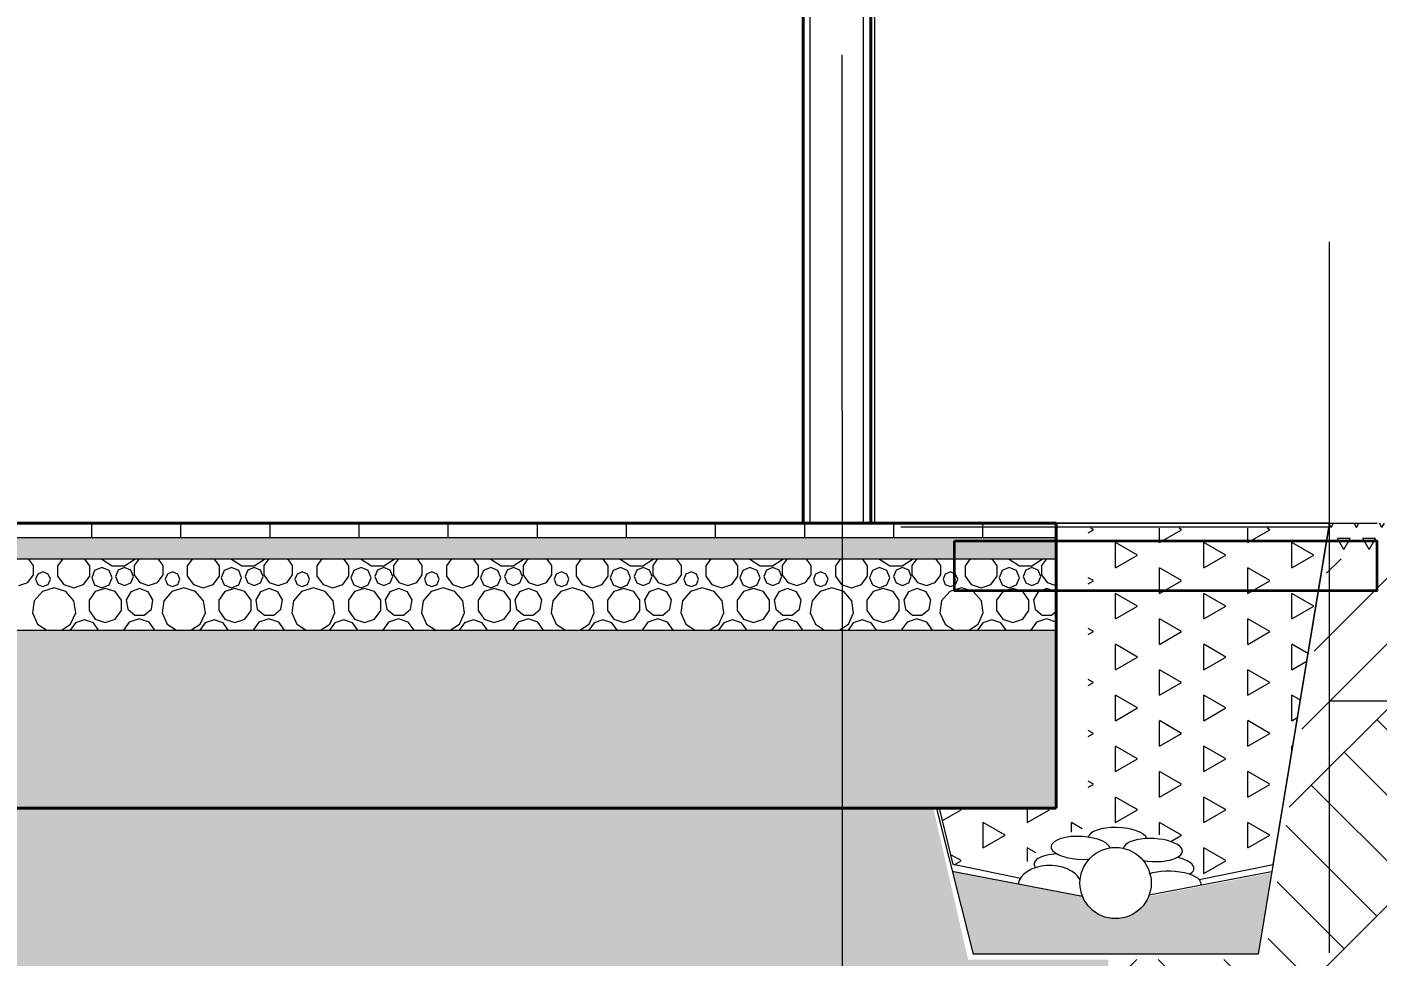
# Model space of a CAD drawing. Header units: millimetres. Extents: x 34668 to 196414, y -30276 to 15801.
# Drawn here: x 184830 to 188618, y -27691 to -25083 of the extents above; entities that cross this region are included whole.
import ezdxf
from ezdxf.enums import TextEntityAlignment as Align

# ---------------------------------------------------------------- set-up
doc = ezdxf.new("R2010")
doc.units = ezdxf.units.MM
doc.header["$MEASUREMENT"] = 0
doc.linetypes.add('Double Dashed copy', pattern=[3020, 2500, -200, 120, -200])
doc.linetypes.add('Штрихштриховая', pattern=[10936.110735, 5291.666508, -2116.666555, 1411.111116, -2116.666555])
for name, color, linetype in [('колонны', 7, 'Continuous'), ('оси', 7, 'Continuous'), ('перекрытие', 7, 'Continuous'), ('подп стены Инжзащита', 7, 'Continuous'), ('стены наруж', 7, 'Continuous')]:
    doc.layers.add(name, color=color, linetype=linetype)
for name, color, linetype, lineweight in [('колонны_Ном._пера__96', 7, 'Continuous', 13), ('оси_Ном._пера__96', 7, 'Continuous', 13), ('оси_Ном._пера__97', 7, 'Continuous', 20), ('перекрытие_Ном._пера__94', 252, 'Continuous', 13), ('перекрытие_Ном._пера__97', 7, 'Continuous', 20), ('перекрытие_Ном._пера__99', 7, 'Continuous', 40), ('подп стены Инжзащита_Ном._пера__96', 7, 'Continuous', 13), ('подп стены Инжзащита_Ном._пера__97', 7, 'Continuous', 20), ('стены наруж_Ном._пера__96', 7, 'Continuous', 13), ('стены наруж_Ном._пера__99', 7, 'Continuous', 40), ('штриховка_Ном._пера__98', 7, 'Continuous', 35)]:
    doc.layers.add(name, color=color, linetype=linetype, lineweight=lineweight)
doc.styles.add('СГЕНЕРИР_СТИЛЬ_1', font='gost_2_304-81_type.ttf')
pattern_1 = [(90, (930903.16, 192068.54), (123.73335, 71.4375), [71.4375, -71.4375]), (30, (930903.16, 192068.54), (-123.733365, 71.437474), [71.4375, -71.4375]), (150, (930965.03, 192104.26), (-1.5e-05, 142.874974), [71.4375, -71.4375])]
pattern_2 = [(45, (115262.05, -26475.72), (-275.7716, 275.7716), []), (45, (115170.1, -26383.8), (-551.543, 551.543), []), (45, (115078.2, -26291.9), (-551.543, 551.543), []), (135, (114986.27, -26199.95), (91.92388, 91.92388), [390, -390])]

# ---------------------------------------------------------------- blocks, each defined once
blk = doc.blocks.new('Элемент разреза_99_1', base_point=(115262, -26475.7))
at = {"layer": 'колонны_Ном._пера__96', "linetype": 'Continuous'}
for q in [(187197.7, -22875.7), (187207.7, -26475.7)]:
    blk.add_line((187207.7, -22875.7), q, dxfattribs=at)
blk = doc.blocks.new('Элемент разреза_100_1', base_point=(115262, -26475.7))
at = {"layer": 'подп стены Инжзащита_Ном._пера__96', "linetype": 'Continuous'}
for p, q in [((187207.7, -23475.7), (188986.8, -23475.7)), ((187717.7, -26475.7), (188618.4, -26475.7))]:
    blk.add_line(p, q, dxfattribs=at)
blk = doc.blocks.new('Элемент разреза_109_1', base_point=(115262, -26475.7))
at = {"layer": 'стены наруж_Ном._пера__96', "linetype": 'Continuous'}
for p, q in [((187027.7, -26475.7), (187027.7, -22645.7)), ((187027.7, -26475.7), (187027.7, -22645.7)), ((187177.7, -26475.7), (187177.7, -22645.7)), ((187177.7, -26475.7), (187177.7, -22645.7))]:
    blk.add_line(p, q, dxfattribs=at)
at = {"layer": 'стены наруж_Ном._пера__99', "linetype": 'Continuous'}
for p, q in [((187007.7, -26475.7), (187007.7, -22645.7)), ((187007.7, -22645.7), (187027.7, -22645.7)), ((187027.7, -22645.7), (187081.2, -22645.7)), ((187081.2, -22651.6), (187081.2, -22645.7)), ((187154.2, -22645.7), (187177.7, -22645.7)), ((187154.2, -22651.6), (187154.2, -22645.7)), ((187177.7, -22645.7), (187197.7, -22645.7)), ((187197.7, -26475.7), (187197.7, -22645.7)), ((187081.2, -22651.6), (187108.4, -22651.6)), ((187113.3, -22653.7), (187108.4, -22651.6)), ((187115.4, -22658.6), (187113.3, -22653.7)), ((187115.4, -22770.8), (187115.4, -22658.6)), ((187120.1, -22658.6), (187122.1, -22653.7)), ((187120.1, -22770.8), (187120.1, -22658.6)), ((187122.1, -22653.7), (187127.1, -22651.6)), ((187127.1, -22651.6), (187154.2, -22651.6)), ((187081.2, -22784.7), (187081.2, -22777.8)), ((187081.2, -22777.8), (187108.4, -22777.8)), ((187081.2, -22784.7), (187154.2, -22784.7)), ((187108.4, -22777.8), (187113.3, -22775.8)), ((187113.3, -22775.8), (187115.4, -22770.8)), ((187122.1, -22775.8), (187120.1, -22770.8)), ((187127.1, -22777.8), (187122.1, -22775.8)), ((187127.1, -22777.8), (187154.2, -22777.8)), ((187154.2, -22784.7), (187154.2, -22777.8)), ((187007.7, -26475.7), (187027.7, -26475.7)), ((187027.7, -26475.7), (187177.7, -26475.7)), ((187177.7, -26475.7), (187197.7, -26475.7))]:
    blk.add_line(p, q, dxfattribs=at)
blk = doc.blocks.new('Элемент разреза_110_1', base_point=(115262, -26475.7))
at = {"layer": 'стены наруж_Ном._пера__96', "linetype": 'Continuous'}
for p, q in [((184607.7, -26475.7), (184607.7, -22645.7)), ((184627.7, -22645.7), (184607.7, -22645.7)), ((184840.5, -22645.7), (184807.7, -22645.7))]:
    blk.add_line(p, q, dxfattribs=at)
blk = doc.blocks.new('Стандартный маркер сетки[17]_1', base_point=(184717.7, -25134.7))
at = {"layer": 'оси_Ном._пера__96', "linetype": 'Штрихштриховая'}
for p, q in [((184717.7, -26134.7), (184717.7, -25134.7)), ((184717.7, -26134.7), (184717.7, -28475.7)), ((184717.7, -28475.7), (184717.7, -29475.7))]:
    blk.add_line(p, q, dxfattribs=at)
blk.add_point((184717.7, -28475.7), dxfattribs=at)
blk.add_point((184717.7, -28475.7), dxfattribs=at)
at = {"layer": 'оси_Ном._пера__97', "linetype": 'Continuous'}
blk.add_circle((184717.7, -29875.7), 400, dxfattribs=at)
at = {"layer": 'оси_Ном._пера__96', "style": 'СГЕНЕРИР_СТИЛЬ_1'}
blk.add_attdef('AC_MarkerText_1', text='', height=350, rotation=360, dxfattribs=at).set_placement((184595.5, -30145.4), align=Align.BOTTOM_LEFT)
blk = doc.blocks.new('Стандартный маркер сетки[18]_1', base_point=(187117.7, -25161.2))
at = {"layer": 'оси_Ном._пера__96', "linetype": 'Штрихштриховая'}
for p, q in [((187117.7, -26161.2), (187117.7, -25161.2)), ((187117.7, -26161.2), (187117.7, -28475.7)), ((187117.7, -28475.7), (187117.7, -29475.7))]:
    blk.add_line(p, q, dxfattribs=at)
blk.add_point((187117.7, -28475.7), dxfattribs=at)
blk.add_point((187117.7, -28475.7), dxfattribs=at)
at = {"layer": 'оси_Ном._пера__97', "linetype": 'Continuous'}
blk.add_circle((187117.7, -29875.7), 400, dxfattribs=at)
at = {"layer": 'оси_Ном._пера__96', "style": 'СГЕНЕРИР_СТИЛЬ_1'}
blk.add_attdef('AC_MarkerText_1', text='', height=350, rotation=360, dxfattribs=at).set_placement((186961.6, -30145.4), align=Align.BOTTOM_LEFT)
blk = doc.blocks.new('*X242', base_point=(115262, -26475.7))
at = {"layer": 'перекрытие_Ном._пера__94', "linetype": 'Continuous'}
for p, q in [((184848.2, -26594.7), (184834.4, -26575.7)), ((184930.5, -26575.7), (184916.2, -26595.4)), ((185006.2, -26595.4), (184991.9, -26575.7)), ((185039.5, -26575.7), (185040.1, -26577)), ((185040.1, -26577), (185069.1, -26595.7)), ((185103.6, -26595.7), (185132.6, -26577)), ((185144.8, -26575.7), (185131, -26594.7)), ((185132.6, -26577), (185133.2, -26575.7)), ((185211.9, -26594.7), (185198.1, -26575.7)), ((185294.2, -26575.7), (185279.9, -26595.4)), ((185369.9, -26595.4), (185355.6, -26575.7)), ((185403.2, -26575.7), (185403.8, -26577)), ((185403.8, -26577), (185432.8, -26595.7)), ((185467.3, -26595.7), (185496.3, -26577)), ((185508.5, -26575.7), (185494.7, -26594.7)), ((185496.3, -26577), (185496.9, -26575.7)), ((185575.6, -26594.7), (185561.8, -26575.7)), ((185657.9, -26575.7), (185643.6, -26595.4)), ((185733.6, -26595.4), (185719.3, -26575.7)), ((185766.9, -26575.7), (185767.5, -26577)), ((185767.5, -26577), (185796.5, -26595.7)), ((185831, -26595.7), (185860, -26577)), ((185872.2, -26575.7), (185858.4, -26594.7)), ((185860, -26577), (185860.6, -26575.7)), ((185939.3, -26594.7), (185925.5, -26575.7)), ((186021.6, -26575.7), (186007.3, -26595.4)), ((186097.3, -26595.4), (186083, -26575.7)), ((186130.6, -26575.7), (186131.2, -26577)), ((186131.2, -26577), (186160.2, -26595.7)), ((186194.7, -26595.7), (186223.7, -26577)), ((186235.9, -26575.7), (186222.1, -26594.7)), ((186223.7, -26577), (186224.3, -26575.7)), ((186303, -26594.7), (186289.2, -26575.7)), ((186385.4, -26575.7), (186371.1, -26595.4)), ((186461, -26595.4), (186446.7, -26575.7)), ((186494.3, -26575.7), (186494.9, -26577)), ((186494.9, -26577), (186523.9, -26595.7)), ((186558.4, -26595.7), (186587.4, -26577)), ((186599.6, -26575.7), (186585.8, -26594.7)), ((186587.4, -26577), (186588, -26575.7)), ((186666.7, -26594.7), (186653, -26575.7)), ((186749.1, -26575.7), (186734.8, -26595.4)), ((186824.8, -26595.4), (186810.5, -26575.7)), ((186858, -26575.7), (186858.6, -26577)), ((186858.6, -26577), (186887.6, -26595.7)), ((186922.1, -26595.7), (186951.1, -26577)), ((186963.3, -26575.7), (186949.5, -26594.7)), ((186951.1, -26577), (186951.7, -26575.7)), ((187030.5, -26594.7), (187016.7, -26575.7)), ((187112.8, -26575.7), (187098.5, -26595.4)), ((187188.5, -26595.4), (187174.2, -26575.7)), ((187221.7, -26575.7), (187222.3, -26577)), ((187222.3, -26577), (187251.3, -26595.7)), ((187285.8, -26595.7), (187314.9, -26577)), ((187327, -26575.7), (187313.2, -26594.7)), ((187314.9, -26577), (187315.4, -26575.7)), ((187394.2, -26594.7), (187380.4, -26575.7)), ((187476.5, -26575.7), (187462.2, -26595.4)), ((187552.2, -26595.4), (187537.9, -26575.7)), ((187585.4, -26575.7), (187586, -26577)), ((187586, -26577), (187615.1, -26595.7)), ((187649.5, -26595.7), (187678.6, -26577)), ((187690.7, -26575.7), (187676.9, -26594.7)), ((187678.6, -26577), (187679.2, -26575.7)), ((184832.8, -26642.3), (184848.2, -26621)), ((184848.2, -26621), (184848.2, -26594.7)), ((184860.5, -26618.7), (184854.4, -26633.3)), ((184875.1, -26612.6), (184860.5, -26618.7)), ((184889.7, -26618.7), (184875.1, -26612.6)), ((184895.8, -26633.3), (184889.7, -26618.7)), ((184916.2, -26595.4), (184916.2, -26624.6)), ((184916.2, -26624.6), (184933.4, -26648.3)), ((184989, -26648.3), (185006.2, -26624.6)), ((185006.2, -26624.6), (185006.2, -26595.4)), ((185020, -26608.9), (185011.7, -26629.1)), ((185040.2, -26600.5), (185020, -26608.9)), ((185060.5, -26608.9), (185040.2, -26600.5)), ((185068.8, -26629.1), (185060.5, -26608.9)), ((185069.1, -26595.7), (185103.6, -26595.7)), ((185086.3, -26607.9), (185079, -26625.6)), ((185079, -26625.6), (185086.3, -26643.3)), ((185104.1, -26600.5), (185086.3, -26607.9)), ((185121.8, -26607.9), (185104.1, -26600.5)), ((185129.1, -26625.6), (185121.8, -26607.9)), ((185121.8, -26643.3), (185129.1, -26625.6)), ((185131, -26594.7), (185131, -26621)), ((185131, -26621), (185146.4, -26642.3)), ((185196.5, -26642.3), (185211.9, -26621)), ((185211.9, -26621), (185211.9, -26594.7)), ((185224.2, -26618.7), (185218.1, -26633.3)), ((185238.8, -26612.6), (185224.2, -26618.7)), ((185253.4, -26618.7), (185238.8, -26612.6)), ((185259.5, -26633.3), (185253.4, -26618.7)), ((185279.9, -26595.4), (185279.9, -26624.6)), ((185279.9, -26624.6), (185297.1, -26648.3)), ((185352.7, -26648.3), (185369.9, -26624.6)), ((185369.9, -26624.6), (185369.9, -26595.4)), ((185383.7, -26608.9), (185375.4, -26629.1)), ((185404, -26600.5), (185383.7, -26608.9)), ((185424.2, -26608.9), (185404, -26600.5)), ((185432.5, -26629.1), (185424.2, -26608.9)), ((185432.8, -26595.7), (185467.3, -26595.7)), ((185450.1, -26607.9), (185442.7, -26625.6)), ((185442.7, -26625.6), (185450.1, -26643.3)), ((185467.8, -26600.5), (185450.1, -26607.9)), ((185485.5, -26607.9), (185467.8, -26600.5)), ((185492.9, -26625.6), (185485.5, -26607.9)), ((185485.5, -26643.3), (185492.9, -26625.6)), ((185494.7, -26594.7), (185494.7, -26621)), ((185494.7, -26621), (185510.1, -26642.3)), ((185560.2, -26642.3), (185575.6, -26621)), ((185575.6, -26621), (185575.6, -26594.7)), ((185587.9, -26618.7), (185581.9, -26633.3)), ((185602.5, -26612.6), (185587.9, -26618.7)), ((185617.2, -26618.7), (185602.5, -26612.6)), ((185623.2, -26633.3), (185617.2, -26618.7)), ((185643.6, -26595.4), (185643.6, -26624.6)), ((185643.6, -26624.6), (185660.8, -26648.3)), ((185716.4, -26648.3), (185733.6, -26624.6)), ((185733.6, -26624.6), (185733.6, -26595.4)), ((185747.4, -26608.9), (185739.1, -26629.1)), ((185767.7, -26600.5), (185747.4, -26608.9)), ((185787.9, -26608.9), (185767.7, -26600.5)), ((185796.3, -26629.1), (185787.9, -26608.9)), ((185796.5, -26595.7), (185831, -26595.7)), ((185813.8, -26607.9), (185806.4, -26625.6)), ((185806.4, -26625.6), (185813.8, -26643.3)), ((185831.5, -26600.5), (185813.8, -26607.9)), ((185849.2, -26607.9), (185831.5, -26600.5)), ((185856.6, -26625.6), (185849.2, -26607.9)), ((185849.2, -26643.3), (185856.6, -26625.6)), ((185858.4, -26594.7), (185858.4, -26621)), ((185858.4, -26621), (185873.9, -26642.3)), ((185923.9, -26642.3), (185939.3, -26621)), ((185939.3, -26621), (185939.3, -26594.7)), ((185951.6, -26618.7), (185945.6, -26633.3)), ((185966.2, -26612.6), (185951.6, -26618.7)), ((185980.9, -26618.7), (185966.2, -26612.6)), ((185986.9, -26633.3), (185980.9, -26618.7)), ((186007.3, -26595.4), (186007.3, -26624.6)), ((186007.3, -26624.6), (186024.5, -26648.3)), ((186080.1, -26648.3), (186097.3, -26624.6)), ((186097.3, -26624.6), (186097.3, -26595.4)), ((186111.2, -26608.9), (186102.8, -26629.1)), ((186131.4, -26600.5), (186111.2, -26608.9)), ((186151.6, -26608.9), (186131.4, -26600.5)), ((186160, -26629.1), (186151.6, -26608.9)), ((186160.2, -26595.7), (186194.7, -26595.7)), ((186177.5, -26607.9), (186170.1, -26625.6)), ((186170.1, -26625.6), (186177.5, -26643.3)), ((186195.2, -26600.5), (186177.5, -26607.9)), ((186212.9, -26607.9), (186195.2, -26600.5)), ((186220.3, -26625.6), (186212.9, -26607.9)), ((186212.9, -26643.3), (186220.3, -26625.6)), ((186222.1, -26594.7), (186222.1, -26621)), ((186222.1, -26621), (186237.6, -26642.3)), ((186287.6, -26642.3), (186303, -26621)), ((186303, -26621), (186303, -26594.7)), ((186315.3, -26618.7), (186309.3, -26633.3)), ((186329.9, -26612.6), (186315.3, -26618.7)), ((186344.6, -26618.7), (186329.9, -26612.6)), ((186350.6, -26633.3), (186344.6, -26618.7)), ((186371.1, -26595.4), (186371.1, -26624.6)), ((186371.1, -26624.6), (186388.2, -26648.3)), ((186443.9, -26648.3), (186461, -26624.6)), ((186461, -26624.6), (186461, -26595.4)), ((186474.9, -26608.9), (186466.5, -26629.1)), ((186495.1, -26600.5), (186474.9, -26608.9)), ((186515.3, -26608.9), (186495.1, -26600.5)), ((186523.7, -26629.1), (186515.3, -26608.9)), ((186523.9, -26595.7), (186558.4, -26595.7)), ((186541.2, -26607.9), (186533.8, -26625.6)), ((186533.8, -26625.6), (186541.2, -26643.3)), ((186558.9, -26600.5), (186541.2, -26607.9)), ((186576.6, -26607.9), (186558.9, -26600.5)), ((186584, -26625.6), (186576.6, -26607.9)), ((186576.6, -26643.3), (186584, -26625.6)), ((186585.8, -26594.7), (186585.8, -26621)), ((186585.8, -26621), (186601.3, -26642.3)), ((186651.3, -26642.3), (186666.7, -26621)), ((186666.7, -26621), (186666.7, -26594.7)), ((186679, -26618.7), (186673, -26633.3)), ((186693.7, -26612.6), (186679, -26618.7)), ((186708.3, -26618.7), (186693.7, -26612.6)), ((186714.3, -26633.3), (186708.3, -26618.7)), ((186734.8, -26595.4), (186734.8, -26624.6)), ((186734.8, -26624.6), (186751.9, -26648.3)), ((186807.6, -26648.3), (186824.8, -26624.6)), ((186824.8, -26624.6), (186824.8, -26595.4)), ((186838.6, -26608.9), (186830.2, -26629.1)), ((186858.8, -26600.5), (186838.6, -26608.9)), ((186879, -26608.9), (186858.8, -26600.5)), ((186887.4, -26629.1), (186879, -26608.9)), ((186887.6, -26595.7), (186922.1, -26595.7)), ((186904.9, -26607.9), (186897.5, -26625.6)), ((186897.5, -26625.6), (186904.9, -26643.3)), ((186922.6, -26600.5), (186904.9, -26607.9)), ((186940.3, -26607.9), (186922.6, -26600.5)), ((186947.7, -26625.6), (186940.3, -26607.9)), ((186940.3, -26643.3), (186947.7, -26625.6)), ((186949.5, -26594.7), (186949.5, -26621)), ((186949.5, -26621), (186965, -26642.3)), ((187015, -26642.3), (187030.5, -26621)), ((187030.5, -26621), (187030.5, -26594.7)), ((187042.7, -26618.7), (187036.7, -26633.3)), ((187057.4, -26612.6), (187042.7, -26618.7)), ((187072, -26618.7), (187057.4, -26612.6)), ((187078, -26633.3), (187072, -26618.7)), ((187098.5, -26595.4), (187098.5, -26624.6)), ((187098.5, -26624.6), (187115.7, -26648.3)), ((187171.3, -26648.3), (187188.5, -26624.6)), ((187188.5, -26624.6), (187188.5, -26595.4)), ((187202.3, -26608.9), (187193.9, -26629.1)), ((187222.5, -26600.5), (187202.3, -26608.9)), ((187242.7, -26608.9), (187222.5, -26600.5)), ((187251.1, -26629.1), (187242.7, -26608.9)), ((187251.3, -26595.7), (187285.8, -26595.7)), ((187268.6, -26607.9), (187261.2, -26625.6)), ((187261.2, -26625.6), (187268.6, -26643.3)), ((187286.3, -26600.5), (187268.6, -26607.9)), ((187304.1, -26607.9), (187286.3, -26600.5)), ((187311.4, -26625.6), (187304.1, -26607.9)), ((187304.1, -26643.3), (187311.4, -26625.6)), ((187313.2, -26594.7), (187313.2, -26621)), ((187313.2, -26621), (187328.7, -26642.3)), ((187378.7, -26642.3), (187394.2, -26621)), ((187394.2, -26621), (187394.2, -26594.7)), ((187406.4, -26618.7), (187400.4, -26633.3)), ((187421.1, -26612.6), (187406.4, -26618.7)), ((187435.7, -26618.7), (187421.1, -26612.6)), ((187441.7, -26633.3), (187435.7, -26618.7)), ((187462.2, -26595.4), (187462.2, -26624.6)), ((187462.2, -26624.6), (187479.4, -26648.3)), ((187535, -26648.3), (187552.2, -26624.6)), ((187552.2, -26624.6), (187552.2, -26595.4)), ((187566, -26608.9), (187557.6, -26629.1)), ((187586.2, -26600.5), (187566, -26608.9)), ((187606.4, -26608.9), (187586.2, -26600.5)), ((187614.8, -26629.1), (187606.4, -26608.9)), ((187615.1, -26595.7), (187649.5, -26595.7)), ((187632.3, -26607.9), (187625, -26625.6)), ((187625, -26625.6), (187632.3, -26643.3)), ((187650, -26600.5), (187632.3, -26607.9)), ((187667.8, -26607.9), (187650, -26600.5)), ((187675.1, -26625.6), (187667.8, -26607.9)), ((187667.8, -26643.3), (187675.1, -26625.6)), ((187676.9, -26594.7), (187676.9, -26621)), ((187676.9, -26621), (187692.4, -26642.3)), ((184807.7, -26650.4), (184832.8, -26642.3)), ((184854.4, -26633.3), (184860.5, -26647.9)), ((184860.5, -26647.9), (184875.1, -26653.9)), ((184906.3, -26657.7), (184873.3, -26667.4)), ((184875.1, -26653.9), (184889.7, -26647.9)), ((184889.7, -26647.9), (184895.8, -26633.3)), ((184939.4, -26667.4), (184906.3, -26657.7)), ((184933.4, -26648.3), (184961.2, -26657.3)), ((184961.2, -26657.3), (184989, -26648.3)), ((185011.7, -26629.1), (185020, -26649.3)), ((185020, -26649.3), (185040.2, -26657.7)), ((185049.9, -26658.8), (185021.9, -26667.9)), ((185040.2, -26657.7), (185060.5, -26649.3)), ((185078, -26667.9), (185049.9, -26658.8)), ((185060.5, -26649.3), (185068.8, -26629.1)), ((185086.3, -26643.3), (185104.1, -26650.7)), ((185104.1, -26650.7), (185121.8, -26643.3)), ((185145.9, -26659.3), (185121.3, -26668.3)), ((185170.6, -26668.3), (185145.9, -26659.3)), ((185146.4, -26642.3), (185171.4, -26650.4)), ((185171.4, -26650.4), (185196.5, -26642.3)), ((185218.1, -26633.3), (185224.2, -26647.9)), ((185224.2, -26647.9), (185238.8, -26653.9)), ((185270.1, -26657.7), (185237, -26667.4)), ((185238.8, -26653.9), (185253.4, -26647.9)), ((185253.4, -26647.9), (185259.5, -26633.3)), ((185303.1, -26667.4), (185270.1, -26657.7)), ((185297.1, -26648.3), (185324.9, -26657.3)), ((185324.9, -26657.3), (185352.7, -26648.3)), ((185375.4, -26629.1), (185383.7, -26649.3)), ((185383.7, -26649.3), (185404, -26657.7)), ((185413.6, -26658.8), (185385.6, -26667.9)), ((185404, -26657.7), (185424.2, -26649.3)), ((185441.7, -26667.9), (185413.6, -26658.8)), ((185424.2, -26649.3), (185432.5, -26629.1)), ((185450.1, -26643.3), (185467.8, -26650.7)), ((185467.8, -26650.7), (185485.5, -26643.3)), ((185509.7, -26659.3), (185485, -26668.3)), ((185534.3, -26668.3), (185509.7, -26659.3)), ((185510.1, -26642.3), (185535.2, -26650.4)), ((185535.2, -26650.4), (185560.2, -26642.3)), ((185581.9, -26633.3), (185587.9, -26647.9)), ((185587.9, -26647.9), (185602.5, -26653.9)), ((185633.8, -26657.7), (185600.7, -26667.4)), ((185602.5, -26653.9), (185617.2, -26647.9)), ((185617.2, -26647.9), (185623.2, -26633.3)), ((185666.9, -26667.4), (185633.8, -26657.7)), ((185660.8, -26648.3), (185688.6, -26657.3)), ((185688.6, -26657.3), (185716.4, -26648.3)), ((185739.1, -26629.1), (185747.4, -26649.3)), ((185747.4, -26649.3), (185767.7, -26657.7)), ((185777.3, -26658.8), (185749.3, -26667.9)), ((185767.7, -26657.7), (185787.9, -26649.3)), ((185805.4, -26667.9), (185777.3, -26658.8)), ((185787.9, -26649.3), (185796.3, -26629.1)), ((185813.8, -26643.3), (185831.5, -26650.7)), ((185831.5, -26650.7), (185849.2, -26643.3)), ((185873.4, -26659.3), (185848.7, -26668.3)), ((185898, -26668.3), (185873.4, -26659.3)), ((185873.9, -26642.3), (185898.9, -26650.4)), ((185898.9, -26650.4), (185923.9, -26642.3)), ((185945.6, -26633.3), (185951.6, -26647.9)), ((185951.6, -26647.9), (185966.2, -26653.9)), ((185997.5, -26657.7), (185964.4, -26667.4)), ((185966.2, -26653.9), (185980.9, -26647.9)), ((185980.9, -26647.9), (185986.9, -26633.3)), ((186030.6, -26667.4), (185997.5, -26657.7)), ((186024.5, -26648.3), (186052.3, -26657.3)), ((186052.3, -26657.3), (186080.1, -26648.3)), ((186102.8, -26629.1), (186111.2, -26649.3)), ((186111.2, -26649.3), (186131.4, -26657.7)), ((186141, -26658.8), (186113, -26667.9)), ((186131.4, -26657.7), (186151.6, -26649.3)), ((186169.1, -26667.9), (186141, -26658.8)), ((186151.6, -26649.3), (186160, -26629.1)), ((186177.5, -26643.3), (186195.2, -26650.7)), ((186195.2, -26650.7), (186212.9, -26643.3)), ((186237.1, -26659.3), (186212.4, -26668.3)), ((186261.7, -26668.3), (186237.1, -26659.3)), ((186237.6, -26642.3), (186262.6, -26650.4)), ((186262.6, -26650.4), (186287.6, -26642.3)), ((186309.3, -26633.3), (186315.3, -26647.9)), ((186315.3, -26647.9), (186329.9, -26653.9)), ((186361.2, -26657.7), (186328.1, -26667.4)), ((186329.9, -26653.9), (186344.6, -26647.9)), ((186344.6, -26647.9), (186350.6, -26633.3)), ((186394.3, -26667.4), (186361.2, -26657.7)), ((186388.2, -26648.3), (186416, -26657.3)), ((186416, -26657.3), (186443.9, -26648.3)), ((186466.5, -26629.1), (186474.9, -26649.3)), ((186474.9, -26649.3), (186495.1, -26657.7)), ((186504.7, -26658.8), (186476.7, -26667.9)), ((186495.1, -26657.7), (186515.3, -26649.3)), ((186532.8, -26667.9), (186504.7, -26658.8)), ((186515.3, -26649.3), (186523.7, -26629.1)), ((186541.2, -26643.3), (186558.9, -26650.7)), ((186558.9, -26650.7), (186576.6, -26643.3)), ((186600.8, -26659.3), (186576.1, -26668.3)), ((186625.4, -26668.3), (186600.8, -26659.3)), ((186601.3, -26642.3), (186626.3, -26650.4)), ((186626.3, -26650.4), (186651.3, -26642.3)), ((186673, -26633.3), (186679, -26647.9)), ((186679, -26647.9), (186693.7, -26653.9)), ((186724.9, -26657.7), (186691.8, -26667.4)), ((186693.7, -26653.9), (186708.3, -26647.9)), ((186708.3, -26647.9), (186714.3, -26633.3)), ((186758, -26667.4), (186724.9, -26657.7)), ((186751.9, -26648.3), (186779.8, -26657.3)), ((186779.8, -26657.3), (186807.6, -26648.3)), ((186830.2, -26629.1), (186838.6, -26649.3)), ((186838.6, -26649.3), (186858.8, -26657.7)), ((186868.4, -26658.8), (186840.4, -26667.9)), ((186858.8, -26657.7), (186879, -26649.3)), ((186896.5, -26667.9), (186868.4, -26658.8)), ((186879, -26649.3), (186887.4, -26629.1)), ((186904.9, -26643.3), (186922.6, -26650.7)), ((186922.6, -26650.7), (186940.3, -26643.3)), ((186964.5, -26659.3), (186939.8, -26668.3)), ((186989.1, -26668.3), (186964.5, -26659.3)), ((186965, -26642.3), (186990, -26650.4)), ((186990, -26650.4), (187015, -26642.3)), ((187036.7, -26633.3), (187042.7, -26647.9)), ((187042.7, -26647.9), (187057.4, -26653.9)), ((187088.6, -26657.7), (187055.5, -26667.4)), ((187057.4, -26653.9), (187072, -26647.9)), ((187072, -26647.9), (187078, -26633.3)), ((187121.7, -26667.4), (187088.6, -26657.7)), ((187115.7, -26648.3), (187143.5, -26657.3)), ((187143.5, -26657.3), (187171.3, -26648.3)), ((187193.9, -26629.1), (187202.3, -26649.3)), ((187202.3, -26649.3), (187222.5, -26657.7)), ((187232.2, -26658.8), (187204.1, -26667.9)), ((187222.5, -26657.7), (187242.7, -26649.3)), ((187260.2, -26667.9), (187232.2, -26658.8)), ((187242.7, -26649.3), (187251.1, -26629.1)), ((187268.6, -26643.3), (187286.3, -26650.7)), ((187286.3, -26650.7), (187304.1, -26643.3)), ((187328.2, -26659.3), (187303.5, -26668.3)), ((187352.8, -26668.3), (187328.2, -26659.3)), ((187328.7, -26642.3), (187353.7, -26650.4)), ((187353.7, -26650.4), (187378.7, -26642.3)), ((187400.4, -26633.3), (187406.4, -26647.9)), ((187406.4, -26647.9), (187421.1, -26653.9)), ((187452.3, -26657.7), (187419.2, -26667.4)), ((187421.1, -26653.9), (187435.7, -26647.9)), ((187435.7, -26647.9), (187441.7, -26633.3)), ((187485.4, -26667.4), (187452.3, -26657.7)), ((187479.4, -26648.3), (187507.2, -26657.3)), ((187507.2, -26657.3), (187535, -26648.3)), ((187557.6, -26629.1), (187566, -26649.3)), ((187566, -26649.3), (187586.2, -26657.7)), ((187595.9, -26658.8), (187567.8, -26667.9)), ((187586.2, -26657.7), (187606.4, -26649.3)), ((187623.9, -26667.9), (187595.9, -26658.8)), ((187606.4, -26649.3), (187614.8, -26629.1)), ((187632.3, -26643.3), (187650, -26650.7)), ((187650, -26650.7), (187667.8, -26643.3)), ((187691.9, -26659.3), (187667.2, -26668.3)), ((187716.6, -26668.3), (187691.9, -26659.3)), ((187692.4, -26642.3), (187717.4, -26650.4)), ((187717.4, -26650.4), (187717.7, -26650.3)), ((184850.7, -26693.5), (184845.8, -26727.6)), ((184873.3, -26667.4), (184850.7, -26693.5)), ((184962, -26693.5), (184939.4, -26667.4)), ((184966.9, -26727.6), (184962, -26693.5)), ((185021.9, -26667.9), (185004.5, -26691.7)), ((185004.5, -26691.7), (185004.5, -26721.2)), ((185095.3, -26691.7), (185078, -26667.9)), ((185095.3, -26721.2), (185095.3, -26691.7)), ((185121.3, -26668.3), (185108.2, -26691)), ((185108.2, -26691), (185112.7, -26716.8)), ((185183.7, -26691), (185170.6, -26668.3)), ((185179.2, -26716.8), (185183.7, -26691)), ((185214.4, -26693.5), (185209.5, -26727.6)), ((185237, -26667.4), (185214.4, -26693.5)), ((185325.7, -26693.5), (185303.1, -26667.4)), ((185330.6, -26727.6), (185325.7, -26693.5)), ((185385.6, -26667.9), (185368.2, -26691.7)), ((185368.2, -26691.7), (185368.2, -26721.2)), ((185459, -26691.7), (185441.7, -26667.9)), ((185459, -26721.2), (185459, -26691.7)), ((185485, -26668.3), (185471.9, -26691)), ((185471.9, -26691), (185476.4, -26716.8)), ((185547.4, -26691), (185534.3, -26668.3)), ((185542.9, -26716.8), (185547.4, -26691)), ((185578.1, -26693.5), (185573.2, -26727.6)), ((185600.7, -26667.4), (185578.1, -26693.5)), ((185689.4, -26693.5), (185666.9, -26667.4)), ((185694.4, -26727.6), (185689.4, -26693.5)), ((185749.3, -26667.9), (185732, -26691.7)), ((185732, -26691.7), (185732, -26721.2)), ((185822.7, -26691.7), (185805.4, -26667.9)), ((185822.7, -26721.2), (185822.7, -26691.7)), ((185848.7, -26668.3), (185835.6, -26691)), ((185835.6, -26691), (185840.1, -26716.8)), ((185911.1, -26691), (185898, -26668.3)), ((185906.6, -26716.8), (185911.1, -26691)), ((185941.8, -26693.5), (185936.9, -26727.6)), ((185964.4, -26667.4), (185941.8, -26693.5)), ((186053.2, -26693.5), (186030.6, -26667.4)), ((186058.1, -26727.6), (186053.2, -26693.5)), ((186113, -26667.9), (186095.7, -26691.7)), ((186095.7, -26691.7), (186095.7, -26721.2)), ((186186.4, -26691.7), (186169.1, -26667.9)), ((186186.4, -26721.2), (186186.4, -26691.7)), ((186212.4, -26668.3), (186199.3, -26691)), ((186199.3, -26691), (186203.9, -26716.8)), ((186274.8, -26691), (186261.7, -26668.3)), ((186270.3, -26716.8), (186274.8, -26691)), ((186305.5, -26693.5), (186300.6, -26727.6)), ((186328.1, -26667.4), (186305.5, -26693.5)), ((186416.9, -26693.5), (186394.3, -26667.4)), ((186421.8, -26727.6), (186416.9, -26693.5)), ((186476.7, -26667.9), (186459.4, -26691.7)), ((186459.4, -26691.7), (186459.4, -26721.2)), ((186550.1, -26691.7), (186532.8, -26667.9)), ((186550.1, -26721.2), (186550.1, -26691.7)), ((186576.1, -26668.3), (186563, -26691)), ((186563, -26691), (186567.6, -26716.8)), ((186638.5, -26691), (186625.4, -26668.3)), ((186634, -26716.8), (186638.5, -26691)), ((186669.2, -26693.5), (186664.3, -26727.6)), ((186691.8, -26667.4), (186669.2, -26693.5)), ((186780.6, -26693.5), (186758, -26667.4)), ((186785.5, -26727.6), (186780.6, -26693.5)), ((186840.4, -26667.9), (186823.1, -26691.7)), ((186823.1, -26691.7), (186823.1, -26721.2)), ((186913.8, -26691.7), (186896.5, -26667.9)), ((186913.8, -26721.2), (186913.8, -26691.7)), ((186939.8, -26668.3), (186926.7, -26691)), ((186926.7, -26691), (186931.3, -26716.8)), ((187002.3, -26691), (186989.1, -26668.3)), ((186997.7, -26716.8), (187002.3, -26691)), ((187032.9, -26693.5), (187028, -26727.6)), ((187055.5, -26667.4), (187032.9, -26693.5)), ((187144.3, -26693.5), (187121.7, -26667.4)), ((187149.2, -26727.6), (187144.3, -26693.5)), ((187204.1, -26667.9), (187186.8, -26691.7)), ((187186.8, -26691.7), (187186.8, -26721.2)), ((187277.5, -26691.7), (187260.2, -26667.9)), ((187277.5, -26721.2), (187277.5, -26691.7)), ((187303.5, -26668.3), (187290.4, -26691)), ((187290.4, -26691), (187295, -26716.8)), ((187366, -26691), (187352.8, -26668.3)), ((187361.4, -26716.8), (187366, -26691)), ((187396.6, -26693.5), (187391.7, -26727.6)), ((187419.2, -26667.4), (187396.6, -26693.5)), ((187508, -26693.5), (187485.4, -26667.4)), ((187512.9, -26727.6), (187508, -26693.5)), ((187567.8, -26667.9), (187550.5, -26691.7)), ((187550.5, -26691.7), (187550.5, -26721.2)), ((187641.2, -26691.7), (187623.9, -26667.9)), ((187641.2, -26721.2), (187641.2, -26691.7)), ((187667.2, -26668.3), (187654.1, -26691)), ((187654.1, -26691), (187658.7, -26716.8)), ((187717.7, -26670.3), (187716.6, -26668.3)), ((184845.8, -26727.6), (184860.1, -26759)), ((184952.6, -26759), (184966.9, -26727.6)), ((185004.5, -26721.2), (185021.9, -26745.1)), ((185078, -26745.1), (185095.3, -26721.2)), ((185112.7, -26716.8), (185132.8, -26733.7)), ((185132.8, -26733.7), (185159.1, -26733.7)), ((185159.1, -26733.7), (185179.2, -26716.8)), ((185209.5, -26727.6), (185223.8, -26759)), ((185316.3, -26759), (185330.6, -26727.6)), ((185368.2, -26721.2), (185385.6, -26745.1)), ((185441.7, -26745.1), (185459, -26721.2)), ((185476.4, -26716.8), (185496.5, -26733.7)), ((185496.5, -26733.7), (185522.8, -26733.7)), ((185522.8, -26733.7), (185542.9, -26716.8)), ((185573.2, -26727.6), (185587.5, -26759)), ((185680, -26759), (185694.4, -26727.6)), ((185732, -26721.2), (185749.3, -26745.1)), ((185805.4, -26745.1), (185822.7, -26721.2)), ((185840.1, -26716.8), (185860.2, -26733.7)), ((185860.2, -26733.7), (185886.5, -26733.7)), ((185886.5, -26733.7), (185906.6, -26716.8)), ((185936.9, -26727.6), (185951.2, -26759)), ((186043.7, -26759), (186058.1, -26727.6)), ((186095.7, -26721.2), (186113, -26745.1)), ((186169.1, -26745.1), (186186.4, -26721.2)), ((186203.9, -26716.8), (186223.9, -26733.7)), ((186223.9, -26733.7), (186250.2, -26733.7)), ((186250.2, -26733.7), (186270.3, -26716.8)), ((186300.6, -26727.6), (186314.9, -26759)), ((186407.4, -26759), (186421.8, -26727.6)), ((186459.4, -26721.2), (186476.7, -26745.1)), ((186532.8, -26745.1), (186550.1, -26721.2)), ((186567.6, -26716.8), (186587.7, -26733.7)), ((186587.7, -26733.7), (186613.9, -26733.7)), ((186613.9, -26733.7), (186634, -26716.8)), ((186664.3, -26727.6), (186678.6, -26759)), ((186771.1, -26759), (186785.5, -26727.6)), ((186823.1, -26721.2), (186840.4, -26745.1)), ((186896.5, -26745.1), (186913.8, -26721.2)), ((186931.3, -26716.8), (186951.4, -26733.7)), ((186951.4, -26733.7), (186977.6, -26733.7)), ((186977.6, -26733.7), (186997.7, -26716.8)), ((187028, -26727.6), (187042.3, -26759)), ((187134.9, -26759), (187149.2, -26727.6)), ((187186.8, -26721.2), (187204.1, -26745.1)), ((187260.2, -26745.1), (187277.5, -26721.2)), ((187295, -26716.8), (187315.1, -26733.7)), ((187315.1, -26733.7), (187341.3, -26733.7)), ((187341.3, -26733.7), (187361.4, -26716.8)), ((187391.7, -26727.6), (187406, -26759)), ((187498.6, -26759), (187512.9, -26727.6)), ((187550.5, -26721.2), (187567.8, -26745.1)), ((187623.9, -26745.1), (187641.2, -26721.2)), ((187658.7, -26716.8), (187678.8, -26733.7)), ((187678.8, -26733.7), (187705, -26733.7)), ((187705, -26733.7), (187717.7, -26723)), ((184860.1, -26759), (184886.1, -26775.7)), ((184926.6, -26775.7), (184952.6, -26759)), ((184966.4, -26755.4), (184951.7, -26775.7)), ((184991.4, -26747.3), (184966.4, -26755.4)), ((185016.5, -26755.4), (184991.4, -26747.3)), ((185031.2, -26775.7), (185016.5, -26755.4)), ((185021.9, -26745.1), (185049.9, -26754.2)), ((185049.9, -26754.2), (185078, -26745.1)), ((185117.1, -26753.7), (185101.2, -26775.7)), ((185144.9, -26744.7), (185117.1, -26753.7)), ((185172.7, -26753.7), (185144.9, -26744.7)), ((185188.7, -26775.7), (185172.7, -26753.7)), ((185223.8, -26759), (185249.8, -26775.7)), ((185290.3, -26775.7), (185316.3, -26759)), ((185330.1, -26755.4), (185315.4, -26775.7)), ((185355.2, -26747.3), (185330.1, -26755.4)), ((185380.2, -26755.4), (185355.2, -26747.3)), ((185394.9, -26775.7), (185380.2, -26755.4)), ((185385.6, -26745.1), (185413.6, -26754.2)), ((185413.6, -26754.2), (185441.7, -26745.1)), ((185480.8, -26753.7), (185464.9, -26775.7)), ((185508.6, -26744.7), (185480.8, -26753.7)), ((185536.4, -26753.7), (185508.6, -26744.7)), ((185552.4, -26775.7), (185536.4, -26753.7)), ((185587.5, -26759), (185613.5, -26775.7)), ((185654, -26775.7), (185680, -26759)), ((185693.9, -26755.4), (185679.1, -26775.7)), ((185718.9, -26747.3), (185693.9, -26755.4)), ((185743.9, -26755.4), (185718.9, -26747.3)), ((185758.6, -26775.7), (185743.9, -26755.4)), ((185749.3, -26745.1), (185777.3, -26754.2)), ((185777.3, -26754.2), (185805.4, -26745.1)), ((185844.5, -26753.7), (185828.6, -26775.7)), ((185872.3, -26744.7), (185844.5, -26753.7)), ((185900.1, -26753.7), (185872.3, -26744.7)), ((185916.1, -26775.7), (185900.1, -26753.7)), ((185951.2, -26759), (185977.2, -26775.7)), ((186017.7, -26775.7), (186043.7, -26759)), ((186057.6, -26755.4), (186042.8, -26775.7)), ((186082.6, -26747.3), (186057.6, -26755.4)), ((186107.6, -26755.4), (186082.6, -26747.3)), ((186122.3, -26775.7), (186107.6, -26755.4)), ((186113, -26745.1), (186141, -26754.2)), ((186141, -26754.2), (186169.1, -26745.1)), ((186208.2, -26753.7), (186192.3, -26775.7)), ((186236, -26744.7), (186208.2, -26753.7)), ((186263.9, -26753.7), (186236, -26744.7)), ((186279.8, -26775.7), (186263.9, -26753.7)), ((186314.9, -26759), (186340.9, -26775.7)), ((186381.4, -26775.7), (186407.4, -26759)), ((186421.3, -26755.4), (186406.5, -26775.7)), ((186446.3, -26747.3), (186421.3, -26755.4)), ((186471.3, -26755.4), (186446.3, -26747.3)), ((186486, -26775.7), (186471.3, -26755.4)), ((186476.7, -26745.1), (186504.7, -26754.2)), ((186504.7, -26754.2), (186532.8, -26745.1)), ((186571.9, -26753.7), (186556, -26775.7)), ((186599.8, -26744.7), (186571.9, -26753.7)), ((186627.6, -26753.7), (186599.8, -26744.7)), ((186643.5, -26775.7), (186627.6, -26753.7)), ((186678.6, -26759), (186704.6, -26775.7)), ((186745.2, -26775.7), (186771.1, -26759)), ((186785, -26755.4), (186770.2, -26775.7)), ((186810, -26747.3), (186785, -26755.4)), ((186835, -26755.4), (186810, -26747.3)), ((186849.7, -26775.7), (186835, -26755.4)), ((186840.4, -26745.1), (186868.4, -26754.2)), ((186868.4, -26754.2), (186896.5, -26745.1)), ((186935.7, -26753.7), (186919.7, -26775.7)), ((186963.5, -26744.7), (186935.7, -26753.7)), ((186991.3, -26753.7), (186963.5, -26744.7)), ((187007.2, -26775.7), (186991.3, -26753.7)), ((187042.3, -26759), (187068.3, -26775.7)), ((187108.9, -26775.7), (187134.9, -26759)), ((187148.7, -26755.4), (187133.9, -26775.7)), ((187173.7, -26747.3), (187148.7, -26755.4)), ((187198.7, -26755.4), (187173.7, -26747.3)), ((187213.5, -26775.7), (187198.7, -26755.4)), ((187204.1, -26745.1), (187232.2, -26754.2)), ((187232.2, -26754.2), (187260.2, -26745.1)), ((187299.4, -26753.7), (187283.4, -26775.7)), ((187327.2, -26744.7), (187299.4, -26753.7)), ((187355, -26753.7), (187327.2, -26744.7)), ((187370.9, -26775.7), (187355, -26753.7)), ((187406, -26759), (187432, -26775.7)), ((187472.6, -26775.7), (187498.6, -26759)), ((187512.4, -26755.4), (187497.6, -26775.7)), ((187537.4, -26747.3), (187512.4, -26755.4)), ((187562.4, -26755.4), (187537.4, -26747.3)), ((187577.2, -26775.7), (187562.4, -26755.4)), ((187567.8, -26745.1), (187595.9, -26754.2)), ((187595.9, -26754.2), (187623.9, -26745.1)), ((187663.1, -26753.7), (187647.1, -26775.7)), ((187690.9, -26744.7), (187663.1, -26753.7)), ((187717.7, -26753.4), (187690.9, -26744.7))]:
    blk.add_line(p, q, dxfattribs=at)
blk = doc.blocks.new('Элемент разреза_183_1', base_point=(115262, -26475.7))
at = {"layer": 'перекрытие_Ном._пера__94', "linetype": 'Continuous'}
h = blk.add_hatch(dxfattribs=at)
h.set_pattern_fill('СЕТКА_25X25_0001', color=256, style=0, pattern_type=2)
h.set_pattern_definition([(0, (115262.05, -26475.72), (0, 250), []), (90, (115262.05, -26475.72), (-250, 0), [])])
h.paths.add_polyline_path([(187717.7, -26515.7), (187717.7, -26475.7), (172117.7, -26475.7), (172117.7, -26515.7)])
h = blk.add_hatch(dxfattribs=at)
h.set_pattern_fill('БЕТОН_ЛЕГКИЙ_0001', color=256, style=0, pattern_type=2)
h.set_pattern_definition([(0, (115262.05, -26475.7), (0, 779.423), [48.75, -401.25]), (0, (115487.05, -26086), (0, 779.423), [48.75, -401.25]), (60, (115262.05, -26475.7), (-675, 389.7114), [48.75, -401.25]), (60, (115712.05, -26475.7), (-675, 389.7114), [48.75, -401.25]), (120, (115310.8, -26475.7), (675, 389.7114), [48.75, -401.25]), (120, (115760.8, -26475.7), (675, 389.7114), [48.75, -401.25]), (0, (115262.05, -26400.72), (0, 150), [0, -150, 0, -225]), (45, (115337.05, -26400.72), (-106.06602, 106.06602), [0, -112.5, 0, -187.5])])
h.paths.add_polyline_path([(187717.7, -26575.7), (187717.7, -26515.7), (172117.7, -26515.7), (172117.7, -26575.7)])
blk.add_hatch(color=256, dxfattribs=at).paths.add_polyline_path([(172117.7, -27275.7), (187717.7, -27275.7), (187717.7, -26775.7), (172117.7, -26775.7)])
at = {"layer": 'перекрытие_Ном._пера__97', "linetype": 'Continuous'}
for p, q in [((172117.7, -26515.7), (187717.7, -26515.7)), ((172117.7, -26515.7), (187717.7, -26515.7)), ((172117.7, -26575.7), (187717.7, -26575.7)), ((172117.7, -26575.7), (187717.7, -26575.7)), ((172117.7, -26775.7), (187717.7, -26775.7)), ((172117.7, -26775.7), (187717.7, -26775.7))]:
    blk.add_line(p, q, dxfattribs=at)
at = {"layer": 'перекрытие_Ном._пера__99', "linetype": 'Continuous'}
for p, q in [((172117.7, -26475.7), (187717.7, -26475.7)), ((187717.7, -26515.7), (187717.7, -26475.7)), ((187717.7, -26575.7), (187717.7, -26515.7)), ((187717.7, -26775.7), (187717.7, -26575.7)), ((187717.7, -27275.7), (187717.7, -26775.7)), ((172117.7, -27275.7), (187717.7, -27275.7))]:
    blk.add_line(p, q, dxfattribs=at)
at = {"layer": 'перекрытие'}
blk.add_blockref('*X242', (115262, -26475.7), dxfattribs=at)

msp = doc.modelspace()

# ---------------------------------------------------------------- hatches: boundary and pattern name
at = {"layer": 'подп стены Инжзащита_Ном._пера__97', "linetype": 'Continuous'}
h = msp.add_hatch(dxfattribs=at)
h.set_pattern_fill('ГРУНТ_0001', color=256, style=0, pattern_type=2)
h.set_pattern_definition(pattern_2)
h.paths.add_polyline_path([(190107.6, -20475.7), (190407.6, -20475.7), (190629.6, -18363.9), (196413.6, -18363.9), (196413.6, -18968.4), (191257.3, -18968.4), (190901.8, -21815.9), (190711.7, -21815.9), (190415.8, -24175.7), (189871.5, -24175.7), (189584.6, -26512.4), (189584.6, -26529.1), (189548.8, -26732.1), (189462, -27175.7), (188930.6, -27175.7), (188750.6, -27895.6), (187863.8, -27895.6), (187863.8, -27700.5), (188303.3, -27700.5), (188483.2, -26575.7), (188984.6, -26575.7), (188984.6, -26475.7), (189120.1, -26492.4), (189490.5, -23475.7), (189792.3, -23475.7)])
h = msp.add_hatch(dxfattribs=at)
h.set_pattern_fill('TRIANG_0001', color=256, style=0, pattern_type=2)
h.set_pattern_definition([(120, (930903.164, 191468.54), (35.718737, 61.8666824), [35.71875, -35.71875]), (60, (930903.164, 191468.54), (71.437487, 7.4e-06), [35.71875, -35.71875]), (180, (930921.02, 191499.47), (-35.71875, 61.866675), [35.71875, -35.71875])])
h.paths.add_polyline_path([(188984.6, -26475.7), (188984.6, -26575.7), (188484.6, -26575.7), (188484.6, -26475.7)])
h = msp.add_hatch(dxfattribs=at)
h.set_pattern_fill('TRIANG_0001', color=256, style=0, pattern_type=2)
h.set_pattern_definition(pattern_1)
h.paths.add_polyline_path([(188484.6, -26490.1), (188353, -27275.7), (187808, -27275.7), (187808, -26490.1)])
h = msp.add_hatch(dxfattribs=at)
h.set_pattern_fill('ГРУНТ_0001', color=256, style=0, pattern_type=2)
h.set_pattern_definition(pattern_2)
h.paths.add_polyline_path([(154746.7, -27301), (154544.3, -28110.6), (154003.9, -27798.5), (154297.1, -26625.7), (172117.7, -26625.7), (172117.7, -27275.7), (187373.1, -27275.7), (187470.6, -27700.5), (187863.8, -27700.5), (187863.8, -27895.6), (171417.5, -27895.6), (171417.5, -27301)])
h = msp.add_hatch(dxfattribs=at)
h.set_pattern_fill('TRIANG_0001', color=256, style=0, pattern_type=2)
h.set_pattern_definition(pattern_1)
h.paths.add_polyline_path([(187390.4, -27275.7), (187884.6, -27275.7), (187884.6, -27319.7), (187826.9, -27322.7), (187739.1, -27349.1), (187691, -27370.7), (187632.8, -27429.7), (187619.3, -27470.2), (187618.9, -27470.7), (187618.5, -27471.3), (187618.1, -27471.8), (187617.8, -27472.4), (187617.4, -27473), (187617.4, -27473.1), (187429.3, -27433.8)])
h = msp.add_hatch(dxfattribs=at)
h.set_pattern_fill('TRIANG_0001', color=256, style=0, pattern_type=2)
h.set_pattern_definition(pattern_1)
h.paths.add_polyline_path([(187808, -27275.7), (188353, -27275.7), (188326.5, -27433.8), (188134.7, -27472.6), (188068.5, -27386.7), (188068, -27386.1), (188067.5, -27385.5), (188066.9, -27384.9), (188066.4, -27384.3), (188065.8, -27383.7), (188065.2, -27383.1), (188064.5, -27382.5), (188063.8, -27382), (188063.1, -27381.4), (188062.4, -27380.8), (188061.6, -27380.2), (188060.9, -27379.7), (188060.1, -27379.1), (188059.2, -27378.6), (188058.4, -27378), (188057.5, -27377.5), (188056.6, -27376.9), (188055.6, -27376.4), (188054.7, -27375.9), (188053.7, -27375.4), (188052.7, -27374.9), (188051.7, -27374.4), (188050.6, -27373.9), (188049.6, -27373.4), (188048.5, -27372.9), (188047.4, -27372.4), (188046.2, -27371.9), (188045.1, -27371.5), (188043.9, -27371), (188042.7, -27370.6), (188041.5, -27370.1), (188040.3, -27369.7), (187978.7, -27332.6), (187919.3, -27317.9), (187808, -27323.6)])
for points in [[(187484.6, -27685.7), (187426.5, -27453.4), (187791.9, -27523.3, 0.305727), (187884.6, -27585.8), (187884.6, -27685.7)], [(188284.6, -27685.7), (187884.6, -27685.7), (187884.6, -27585.8, 0.305727), (187977.3, -27523.3), (188322.4, -27457.3)]]:
    msp.add_hatch(color=256, dxfattribs=at).paths.add_polyline_path(points)
h = msp.add_hatch(dxfattribs=at)
h.set_pattern_fill('TRIANG_0001', color=256, style=0, pattern_type=2)
h.set_pattern_definition(pattern_1)
h.paths.add_polyline_path([(187617.4, -27473.1), (187617.4, -27473.1), (187617.1, -27473.5), (187616.8, -27474.1), (187616.4, -27474.7), (187616.1, -27475.2), (187615.8, -27475.8), (187615.5, -27476.4), (187615.2, -27476.9), (187614.9, -27477.5), (187614.7, -27478.1), (187614.4, -27478.7), (187614.1, -27479.3), (187613.9, -27479.8), (187613.7, -27480.4), (187613.4, -27481), (187613.2, -27481.6), (187613, -27482.2), (187612.8, -27482.8), (187612.6, -27483.4), (187612.4, -27484), (187612.3, -27484.6), (187612.1, -27485.2), (187612, -27485.8), (187611.8, -27486.4), (187611.7, -27487), (187611.6, -27487.6), (187611.5, -27488.2), (187611.4, -27488.8)])

# ---------------------------------------------------------------- linework, layer by layer
at = {"layer": 'подп стены Инжзащита_Ном._пера__96', "linetype": 'Double Dashed copy'}
msp.add_line((188484.6, -27681.5), (188484.6, -25686.3), dxfattribs=at)
at = {"layer": 'подп стены Инжзащита_Ном._пера__97', "linetype": 'Continuous'}
for p, q in [((188484.6, -26475.7), (187282.1, -26475.7)), ((188484.6, -26475.7), (188284.6, -27685.7)), ((188326.5, -27433.8), (188484.6, -26475.7)), ((188484.6, -26487), (187282.1, -26487)), ((188484.6, -26975.7), (188484.6, -26875.7)), ((188984.6, -26975.7), (188484.6, -26975.7)), ((187383.3, -27280.7), (187484.6, -27685.7)), ((187429.3, -27433.8), (187390.4, -27275.7)), ((187791.9, -27523.3), (187426.5, -27453.4)), ((187617.4, -27473.1), (187429.3, -27433.8)), ((187978.9, -27519.1), (188321.6, -27453.6)), ((188118.8, -27475.8), (188326.5, -27433.8)), ((188284.6, -27685.7), (187484.6, -27685.7))]:
    msp.add_line(p, q, dxfattribs=at)
msp.add_circle((187884.6, -27485.8), 100, dxfattribs=at)
for centre, major_axis, ratio, start_param, end_param in [((187890.7, -27362.3), (82.8, -3.8), 0.38892, 0.158292, 3.105835), ((187786.3, -27387.2), (82.8, -3.8), 0.38892, 0.370904, 5.022755), ((187786.3, -27387.2), (82.8, -3.8), 0.38892, 0.120067, 0.370904), ((187989.4, -27393.2), (82.8, -3.8), 0.38892, 4.394692, 9.38902), ((187738.9, -27435.9), (82.8, -3.8), 0.38892, 1.824061, 3.472159), ((187738.9, -27435.9), (82.8, -3.8), 0.38892, 0.592475, 0.652295), ((188021.7, -27441.4), (82.8, -3.8), 0.38892, 5.740655, 7.417164), ((187700, -27495), (89.2, 0), 0.655103, 0.308047, 3.034528), ((188038.1, -27485.1), (86.2, -2.4), 0.373128, 6.136251, 8.640536), ((188038.1, -27485.1), (86.2, -2.4), 0.373128, 6.136251, 8.640536)]:
    msp.add_ellipse(centre, major_axis=major_axis, ratio=ratio, start_param=start_param, end_param=end_param, dxfattribs=at)
at = {"layer": 'штриховка_Ном._пера__98', "linetype": 'Continuous', "flags": 128}
msp.add_lwpolyline([(187432.7, -26525.7), (188617.7, -26525.7), (188617.7, -26665.5), (187432.7, -26665.5)], close=True, dxfattribs=at)

# ---------------------------------------------------------------- block references
at = {"layer": 'колонны'}
msp.add_blockref('Элемент разреза_99_1', (115262, -26475.7), dxfattribs=at)
at = {"layer": 'оси', "color": 251, "linetype": 'Continuous', "lineweight": 13}
ref = msp.add_blockref('Стандартный маркер сетки[17]_1', (184717.7, -25134.7), dxfattribs=at)
ref.add_attrib('AC_MarkerText_1', 'Г', dxfattribs={"layer": 'оси_Ном._пера__96', "color": 7, "linetype": 'Continuous', "lineweight": 13, "height": 350, "rotation": 360, "style": 'СГЕНЕРИР_СТИЛЬ_1'}).set_placement((184595.5, -30145.4), align=Align.BOTTOM_LEFT)
ref = msp.add_blockref('Стандартный маркер сетки[18]_1', (187117.7, -25161.2), dxfattribs=at)
ref.add_attrib('AC_MarkerText_1', 'Д', dxfattribs={"layer": 'оси_Ном._пера__96', "color": 7, "linetype": 'Continuous', "lineweight": 13, "height": 350, "rotation": 360, "style": 'СГЕНЕРИР_СТИЛЬ_1'}).set_placement((186961.6, -30145.4), align=Align.BOTTOM_LEFT)
at = {"layer": 'перекрытие'}
msp.add_blockref('Элемент разреза_183_1', (115262, -26475.7), dxfattribs=at)
at = {"layer": 'подп стены Инжзащита'}
msp.add_blockref('Элемент разреза_100_1', (115262, -26475.7), dxfattribs=at)
at = {"layer": 'стены наруж'}
for name in ['Элемент разреза_110_1', 'Элемент разреза_109_1']:
    msp.add_blockref(name, (115262, -26475.7), dxfattribs=at)

doc.saveas('drawing.dxf')
